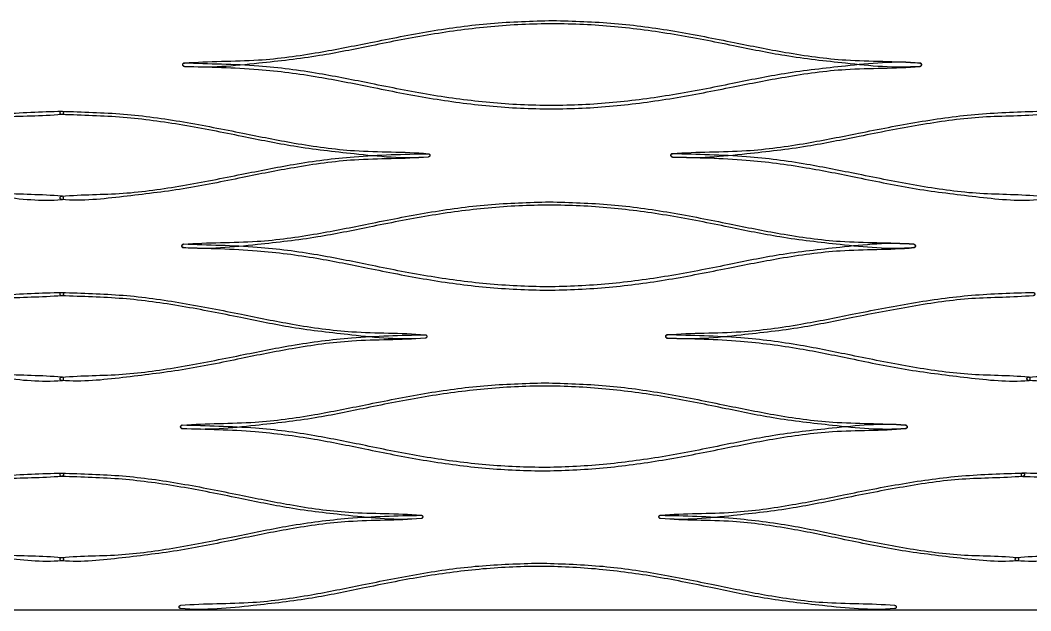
# Model space of a CAD drawing. Extents: x 63.6 to 147.6, y 158.4 to 204.5.
# Drawn here: x 104.75 to 126.1, y 158.35 to 170.82 of the extents above; entities that cross this region are included whole.
import ezdxf

# ---------------------------------------------------------------- set-up
doc = ezdxf.new("R2010")
doc.units = 0
doc.layers.add('Layer_1', color=7, linetype='CONTINUOUS')

msp = doc.modelspace()

# ---------------------------------------------------------------- linework, layer by layer
at = {"layer": 'Layer_1', "color": 1}
msp.add_lwpolyline([(64.286669, 204.408296), (146.107912, 204.408296), (146.107912, 158.365541), (64.286669, 158.365541), (64.286669, 204.408296)], close=True, dxfattribs=at)
at = {"layer": 'Layer_1', "color": 7}
for points in [[(115.999912, 170.814903), (115.999912, 170.814903)], [(108.21786, 169.916423), (108.21786, 169.916423)], [(105.62881, 168.899982), (105.62881, 168.899982)], [(105.632648, 168.899982), (105.632648, 168.899982)], [(113.372282, 168.002603), (113.372282, 168.002603)], [(118.528341, 168.002603), (118.528341, 168.002603)], [(115.932122, 166.986163), (115.932122, 166.986163)], [(108.199657, 166.088784), (108.199657, 166.088784)], [(105.62881, 165.073997), (105.62881, 165.073997)], [(105.632648, 165.073997), (105.632648, 165.073997)], [(113.30723, 164.179373), (113.30723, 164.179373)], [(118.420306, 164.179373), (118.420306, 164.179373)], [(115.838961, 163.165137), (115.838961, 163.165137)], [(108.174877, 162.269964), (108.174877, 162.269964)], [(105.62881, 161.260137), (105.62881, 161.260137)], [(105.632648, 161.260137), (105.632648, 161.260137)], [(125.925103, 161.260137), (125.925103, 161.260137)], [(125.928969, 161.260137), (125.928969, 161.260137)], [(113.2207, 160.368822), (113.2207, 160.368822)], [(118.279731, 160.368822), (118.279731, 160.368822)], [(115.714952, 159.358444), (115.714952, 159.358444)]]:
    msp.add_lwpolyline(points, close=True, dxfattribs=at)
for points, knots in [([(115.999912, 170.814903), (115.562375, 170.802245), (114.697185, 170.777216), (113.414425, 170.60012), (112.211673, 170.361809), (111.009216, 170.1209), (109.694611, 169.934926), (108.743309, 169.962982), (108.209283, 169.915316), (108.198296, 169.908864), (108.190114, 169.899319), (108.185769, 169.887447), (108.185769, 169.874842), (108.190114, 169.862971), (108.198296, 169.853426), (108.209283, 169.846975), (108.745406, 169.798988), (109.700654, 169.899864), (111.020244, 170.043682), (112.224554, 170.293663), (113.425508, 170.530958), (114.703289, 170.701202), (115.999466, 170.76611), (117.294311, 170.701428), (118.568276, 170.531164), (119.763923, 170.293681), (120.962869, 170.043508), (122.278632, 169.899684), (123.231886, 169.799043), (123.767399, 169.846975), (123.778386, 169.853426), (123.786568, 169.862971), (123.790913, 169.874842), (123.790913, 169.887447), (123.786568, 169.899319), (123.778386, 169.908864), (123.767399, 169.915316), (123.233987, 169.962927), (122.284678, 169.934862), (120.973891, 170.120687), (119.77679, 170.361835), (118.579348, 170.600341), (117.30041, 170.777418), (116.43701, 170.802304), (115.999912, 170.814903)], [0, 0, 0, 0, 1.312293, 2.594942, 3.878506, 4.99011, 6.276727, 7.843646, 7.856069, 7.86831, 7.880733, 7.893156, 7.905397, 7.91782, 7.930243, 7.942484, 7.954907, 9.528077, 10.820355, 11.934987, 13.215339, 14.49282, 15.798544, 17.102943, 18.376365, 19.650708, 20.759891, 22.047972, 23.619322, 23.631745, 23.643986, 23.656409, 23.668832, 23.681073, 23.693496, 23.705919, 23.71816, 23.730583, 25.29567, 26.578104, 27.684285, 28.96182, 30.240404, 31.55137, 31.55137, 31.55137, 31.55137]), ([(108.21786, 169.916423), (108.211697, 169.915103), (108.199553, 169.912503), (108.186853, 169.897714), (108.182884, 169.879076), (108.188909, 169.860997), (108.203181, 169.847719), (108.215539, 169.84649), (108.221811, 169.845867)], [0, 0, 0, 0, 0.018471, 0.036395, 0.054867, 0.073338, 0.091262, 0.109733, 0.109733, 0.109733, 0.109733]), ([(108.221811, 169.845867), (108.744002, 169.834665), (109.694236, 169.81428), (111.004499, 169.645202), (112.202252, 169.401998), (113.398237, 169.162713), (114.674395, 168.992369), (115.972094, 168.927056), (117.271886, 168.992637), (118.553847, 169.162721), (119.757808, 169.402844), (120.963082, 169.642141), (122.280263, 169.827529), (123.233036, 169.799268), (123.767512, 169.846974), (123.778499, 169.853426), (123.786681, 169.862971), (123.791026, 169.874842), (123.791026, 169.887447), (123.786681, 169.899319), (123.778499, 169.908864), (123.767512, 169.915315), (123.230986, 169.963337), (122.274387, 169.862384), (120.95243, 169.719068), (119.745424, 169.469994), (118.54313, 169.232972), (117.26594, 169.06282), (115.972092, 168.997767), (114.680335, 169.062726), (113.408944, 169.232284), (112.214649, 169.471586), (111.015097, 169.713836), (109.700384, 169.889199), (108.744898, 169.892955), (108.220495, 169.916482), (108.219176, 169.916482), (108.218299, 169.916442), (108.21786, 169.916423)], [0, 0, 0, 0, 1.565928, 2.84953, 3.956223, 5.232393, 6.507826, 7.815067, 9.124533, 10.406268, 11.691338, 12.805902, 14.09565, 15.663907, 15.67633, 15.688571, 15.700994, 15.713417, 15.725659, 15.738081, 15.750504, 15.762746, 15.775168, 17.349536, 18.644709, 19.762184, 21.044185, 22.320973, 23.623998, 24.924803, 26.195297, 27.468385, 28.577989, 29.867015, 31.439054, 31.440372, 31.441689, 31.443007, 31.443007, 31.443007, 31.443007]), ([(105.632648, 168.899982), (105.196659, 168.887314), (104.335035, 168.862278), (103.058346, 168.685074), (101.862492, 168.446878), (100.667165, 168.206358), (99.359329, 168.021005), (98.412464, 168.04897), (97.880599, 168.001496), (97.869612, 167.995044), (97.86143, 167.9855), (97.857085, 167.973628), (97.857085, 167.961023), (97.86143, 167.949151), (97.869612, 167.939606), (97.880599, 167.933155), (98.414517, 167.885364), (99.365219, 167.985951), (100.677803, 168.12929), (101.874948, 168.380424), (103.068724, 168.611682), (104.342197, 168.803843), (105.200213, 168.790815), (105.645091, 168.830534), (105.656078, 168.836986), (105.66426, 168.84653), (105.668606, 168.858402), (105.668606, 168.871007), (105.66426, 168.882879), (105.656078, 168.892423), (105.645091, 168.898877), (105.636816, 168.899612), (105.632648, 168.899982)], [0, 0, 0, 0, 1.307646, 2.584234, 3.86047, 4.965111, 6.244789, 7.805268, 7.817691, 7.829932, 7.842355, 7.854778, 7.867019, 7.879442, 7.891865, 7.904107, 7.916529, 9.483125, 10.768234, 11.875773, 13.148915, 14.420569, 15.721786, 15.734209, 15.746451, 15.758873, 15.771296, 15.783538, 15.795961, 15.808383, 15.820625, 15.833048, 15.833048, 15.833048, 15.833048]), ([(105.62881, 168.899982), (105.624708, 168.899331), (105.616563, 168.898037), (105.606101, 168.890938), (105.598585, 168.880979), (105.594975, 168.868964), (105.595675, 168.856474), (105.600603, 168.844937), (105.609185, 168.83588), (105.620374, 168.829993), (106.066328, 168.809557), (106.922373, 168.795416), (108.196154, 168.613942), (109.38963, 168.379789), (110.587066, 168.129473), (111.899997, 167.985917), (112.850874, 167.885363), (113.38481, 167.933155), (113.395797, 167.939606), (113.403979, 167.949151), (113.408324, 167.961023), (113.408324, 167.973628), (113.403979, 167.9855), (113.395797, 167.995044), (113.38481, 168.001496), (112.852978, 168.048967), (111.906078, 168.021031), (110.598065, 168.206342), (109.402604, 168.44698), (108.206704, 168.684265), (106.930484, 168.865383), (106.067771, 168.880467), (105.631444, 168.900041), (105.630126, 168.900041), (105.629249, 168.900002), (105.62881, 168.899982)], [0, 0, 0, 0, 0.012332, 0.024487, 0.036819, 0.049151, 0.061306, 0.073638, 0.08597, 0.098125, 0.110457, 1.411445, 2.68263, 3.955381, 5.063489, 6.349061, 7.915711, 7.928134, 7.940375, 7.952798, 7.965221, 7.977462, 7.989885, 8.002308, 8.01455, 8.026972, 9.587352, 10.867237, 11.972297, 13.248286, 14.524674, 15.832237, 15.833555, 15.834872, 15.83619, 15.83619, 15.83619, 15.83619]), ([(126.305426, 168.899982), (125.868661, 168.887276), (125.004293, 168.862131), (123.721965, 168.684814), (122.518412, 168.446797), (121.315183, 168.206657), (120.001697, 168.021124), (119.051893, 168.049044), (118.519199, 168.001496), (118.508212, 167.995044), (118.50003, 167.9855), (118.495685, 167.973628), (118.495685, 167.961023), (118.50003, 167.949151), (118.508212, 167.939606), (118.519199, 167.933155), (119.053949, 167.88529), (120.00759, 167.986247), (121.325813, 168.129522), (122.530862, 168.380381), (123.732339, 168.611394), (125.011471, 168.803748), (125.872211, 168.790746), (126.317869, 168.830534), (126.328856, 168.836986), (126.337038, 168.84653), (126.341383, 168.858402), (126.341383, 168.871007), (126.337038, 168.882879), (126.328856, 168.892423), (126.317869, 168.898877), (126.309594, 168.899612), (126.305426, 168.899982)], [0, 0, 0, 0, 1.309982, 2.592483, 3.87734, 4.990007, 6.276094, 7.839042, 7.851465, 7.863707, 7.876129, 7.888552, 7.900794, 7.913217, 7.925639, 7.937881, 7.950304, 9.51938, 10.810885, 11.926425, 13.208232, 14.485794, 15.789336, 15.801758, 15.814, 15.826423, 15.838845, 15.851087, 15.86351, 15.875932, 15.888174, 15.900597, 15.900597, 15.900597, 15.900597]), ([(97.892562, 167.932048), (98.413412, 167.920832), (99.361955, 167.900407), (100.670517, 167.730618), (101.868101, 167.488641), (103.063491, 167.243802), (104.339715, 167.095516), (105.199465, 166.995806), (105.645176, 167.035776), (105.656163, 167.042227), (105.664345, 167.051772), (105.66869, 167.063644), (105.66869, 167.076249), (105.664345, 167.08812), (105.656163, 167.097665), (105.645176, 167.104117), (105.201677, 167.143713), (104.34584, 167.131031), (103.07457, 167.322714), (101.88095, 167.556055), (100.681481, 167.800156), (99.368231, 167.973791), (98.414544, 167.982539), (97.891434, 168.002647), (97.890304, 168.002647), (97.889552, 168.002618), (97.889176, 168.002603)], [0, 0, 0, 0, 1.561897, 2.844444, 3.951364, 5.227677, 6.502089, 7.805789, 7.818212, 7.830454, 7.842877, 7.855299, 7.867541, 7.879964, 7.892386, 7.904628, 7.917051, 9.214158, 10.483374, 11.756487, 12.866455, 14.154683, 15.72283, 15.723959, 15.725088, 15.726217, 15.726217, 15.726217, 15.726217]), ([(113.372282, 168.002603), (112.849406, 167.99122), (111.896943, 167.970485), (110.583435, 167.800817), (109.384005, 167.555892), (108.19051, 167.322795), (106.91943, 167.130989), (106.063718, 167.143714), (105.620204, 167.104117), (105.609218, 167.097665), (105.601035, 167.08812), (105.59669, 167.076249), (105.59669, 167.063644), (105.601035, 167.051772), (105.609218, 167.042227), (105.620204, 167.035776), (106.06593, 166.995804), (106.92556, 167.095545), (108.201572, 167.243598), (109.396915, 167.489491), (110.594195, 167.727835), (111.904207, 167.913739), (112.852441, 167.885643), (113.384725, 167.933155), (113.395712, 167.939606), (113.403894, 167.949151), (113.40824, 167.961023), (113.40824, 167.973628), (113.403894, 167.9855), (113.395712, 167.995044), (113.384725, 168.001497), (113.37645, 168.002233), (113.372282, 168.002603)], [0, 0, 0, 0, 1.567977, 2.856205, 3.966339, 5.23931, 6.508096, 7.805246, 7.817669, 7.82991, 7.842333, 7.854756, 7.866997, 7.87942, 7.891843, 7.904085, 7.916507, 9.22025, 10.494232, 11.770402, 12.877489, 14.160036, 15.721764, 15.734186, 15.746428, 15.758851, 15.771273, 15.783515, 15.795938, 15.80836, 15.820602, 15.833025, 15.833025, 15.833025, 15.833025]), ([(118.528341, 168.002603), (118.52217, 168.001333), (118.51001, 167.998831), (118.497197, 167.984151), (118.493082, 167.965552), (118.49896, 167.947433), (118.51312, 167.934047), (118.525463, 167.932721), (118.531727, 167.932048)], [0, 0, 0, 0, 0.018464, 0.036381, 0.054845, 0.073309, 0.091225, 0.109689, 0.109689, 0.109689, 0.109689]), ([(118.531727, 167.932048), (119.051652, 167.92088), (119.997157, 167.900571), (121.300075, 167.73087), (122.489762, 167.488624), (123.677262, 167.243598), (124.947647, 167.095208), (125.804597, 166.995869), (126.2496, 167.035776), (126.260587, 167.042227), (126.268769, 167.051772), (126.273114, 167.063644), (126.273114, 167.076249), (126.268769, 167.08812), (126.260587, 167.097665), (126.2496, 167.104117), (125.806807, 167.14365), (124.953766, 167.130902), (123.688335, 167.322433), (122.502608, 167.556063), (121.31104, 167.800412), (120.003434, 167.97395), (119.052783, 167.982574), (118.530599, 168.002647), (118.529469, 168.002647), (118.528717, 168.002618), (118.528341, 168.002603)], [0, 0, 0, 0, 1.559114, 2.835316, 3.934456, 5.201816, 6.469872, 7.77146, 7.783882, 7.796124, 7.808547, 7.820969, 7.833211, 7.845634, 7.858057, 7.870298, 7.882721, 9.177722, 10.440589, 11.704736, 12.806925, 14.088806, 15.65417, 15.6553, 15.656429, 15.657558, 15.657558, 15.657558, 15.657558]), ([(115.932122, 166.986163), (115.497317, 166.973441), (114.637422, 166.948281), (113.362601, 166.770722), (112.167277, 166.532324), (110.97216, 166.292396), (109.66601, 166.107234), (108.720964, 166.135022), (108.190543, 166.087677), (108.179556, 166.081225), (108.171374, 166.07168), (108.167029, 166.059809), (108.167029, 166.047204), (108.171374, 166.035332), (108.179556, 166.025787), (108.190543, 166.019336), (108.723021, 165.971673), (109.671898, 166.072029), (110.982826, 166.215636), (112.179665, 166.464807), (113.373319, 166.702004), (114.643368, 166.872338), (115.931359, 166.937442), (117.21736, 166.872533), (118.481764, 166.702231), (119.667745, 166.464863), (120.856892, 166.215368), (122.162368, 166.071773), (123.108445, 165.971747), (123.640088, 166.019336), (123.651075, 166.025787), (123.659257, 166.035332), (123.663602, 166.047204), (123.663602, 166.059809), (123.659257, 166.07168), (123.651075, 166.081225), (123.640088, 166.087677), (123.110548, 166.134944), (122.168433, 166.107137), (120.867915, 166.292074), (119.680584, 166.532431), (118.49284, 166.770976), (117.223482, 166.948433), (116.366217, 166.97348), (115.932122, 166.986163)], [0, 0, 0, 0, 1.304097, 2.579056, 3.855059, 4.960144, 6.238646, 7.79482, 7.807243, 7.819485, 7.831907, 7.84433, 7.856572, 7.868994, 7.881417, 7.893659, 7.906082, 9.468385, 10.752311, 11.86029, 13.133217, 14.403242, 15.700891, 16.996262, 18.260262, 19.524626, 20.62471, 21.902672, 23.46249, 23.474912, 23.487154, 23.499577, 23.511999, 23.524241, 23.536664, 23.549086, 23.561328, 23.573751, 25.1273, 26.399582, 27.496637, 28.764214, 30.033403, 31.33536, 31.33536, 31.33536, 31.33536]), ([(108.199657, 166.088784), (108.195552, 166.088165), (108.187401, 166.086936), (108.176887, 166.079924), (108.169294, 166.07003), (108.165591, 166.058049), (108.16619, 166.045559), (108.171024, 166.033988), (108.179529, 166.024867), (108.190667, 166.018893), (108.198898, 166.018451), (108.203043, 166.018228)], [0, 0, 0, 0, 0.012327, 0.024477, 0.036803, 0.04913, 0.06128, 0.073606, 0.085933, 0.098083, 0.110409, 0.110409, 0.110409, 0.110409]), ([(108.203043, 166.018228), (108.721508, 166.007028), (109.664901, 165.986647), (110.965422, 165.817694), (112.153648, 165.574984), (113.339778, 165.336165), (114.60548, 165.166264), (115.893109, 165.101124), (117.183513, 165.166577), (118.457194, 165.336293), (119.654109, 165.57583), (120.852716, 165.814548), (122.162135, 165.99973), (123.109126, 165.971937), (123.640145, 166.019335), (123.651132, 166.025787), (123.659314, 166.035332), (123.663659, 166.047204), (123.663659, 166.059809), (123.659314, 166.07168), (123.651132, 166.081225), (123.640145, 166.087676), (123.107022, 166.135396), (122.156067, 166.034769), (120.841681, 165.89145), (119.641247, 165.643024), (118.446094, 165.406549), (117.177375, 165.236751), (115.893104, 165.171839), (114.611607, 165.23661), (113.350862, 165.40577), (112.166511, 165.644529), (110.976405, 165.886611), (109.671186, 166.060233), (108.722648, 166.068811), (108.201915, 166.088827), (108.200785, 166.088827), (108.200033, 166.088798), (108.199657, 166.088784)], [0, 0, 0, 0, 1.554745, 2.828999, 3.927159, 5.192912, 6.458029, 7.754716, 9.054837, 10.328313, 11.606224, 12.715135, 13.997741, 15.555697, 15.568119, 15.580361, 15.592784, 15.605206, 15.617448, 15.629871, 15.642294, 15.654535, 15.666958, 17.231183, 18.519477, 19.631437, 20.906141, 22.174408, 23.467929, 24.758028, 26.017948, 27.280469, 28.381691, 29.661626, 31.222634, 31.223763, 31.224893, 31.226022, 31.226022, 31.226022, 31.226022]), ([(105.632648, 165.073997), (105.200018, 165.0614), (104.345142, 165.036508), (103.078699, 164.860148), (101.892904, 164.622525), (100.707913, 164.382618), (99.411294, 164.197821), (98.472487, 164.225343), (97.945086, 164.178266), (97.9341, 164.171814), (97.925917, 164.162269), (97.921572, 164.150397), (97.921572, 164.137792), (97.925917, 164.125921), (97.9341, 164.116376), (97.945086, 164.109925), (98.47459, 164.062526), (99.417367, 164.162475), (100.718914, 164.305605), (101.905813, 164.556012), (103.089444, 164.786776), (104.352477, 164.977967), (105.203645, 164.965135), (105.645091, 165.004549), (105.656078, 165.011001), (105.66426, 165.020545), (105.668606, 165.032417), (105.668606, 165.045022), (105.66426, 165.056894), (105.656078, 165.066438), (105.645091, 165.072892), (105.636816, 165.073627), (105.632648, 165.073997)], [0, 0, 0, 0, 1.297568, 2.563992, 3.829653, 4.925094, 6.193773, 7.740945, 7.753368, 7.76561, 7.778032, 7.790455, 7.802697, 7.815119, 7.827542, 7.839784, 7.852207, 9.405647, 10.680007, 11.778477, 13.040912, 14.302153, 15.593141, 15.605564, 15.617805, 15.630228, 15.642651, 15.654892, 15.667315, 15.679738, 15.69198, 15.704402, 15.704402, 15.704402, 15.704402]), ([(105.62881, 165.073997), (105.624708, 165.073346), (105.616563, 165.072052), (105.606101, 165.064953), (105.598585, 165.054994), (105.594975, 165.042979), (105.595675, 165.030489), (105.600603, 165.018952), (105.609185, 165.009895), (105.620374, 165.004008), (106.062939, 164.983727), (106.912337, 164.969605), (108.176031, 164.788982), (109.359461, 164.555546), (110.546319, 164.305742), (111.847668, 164.162423), (112.790328, 164.062532), (113.319758, 164.109925), (113.330745, 164.116376), (113.338927, 164.125921), (113.343272, 164.137792), (113.343272, 164.150397), (113.338927, 164.162269), (113.330745, 164.171814), (113.319758, 164.178266), (112.792383, 164.22534), (111.853563, 164.197857), (110.556942, 164.38254), (109.371958, 164.622725), (108.18621, 164.859295), (106.920246, 165.039586), (106.064369, 165.054635), (105.631444, 165.074056), (105.630126, 165.074056), (105.629249, 165.074017), (105.62881, 165.073997)], [0, 0, 0, 0, 0.012332, 0.024487, 0.036819, 0.049151, 0.061306, 0.073638, 0.08597, 0.098125, 0.110457, 1.401369, 2.662554, 3.925118, 5.023389, 6.29761, 7.85083, 7.863252, 7.875494, 7.887917, 7.900339, 7.912581, 7.925004, 7.937427, 7.949668, 7.962091, 9.509187, 10.77799, 11.873356, 13.139022, 14.405127, 15.702475, 15.703793, 15.70511, 15.706428, 15.706428, 15.706428, 15.706428]), ([(126.145575, 165.073997), (125.711879, 165.061344), (124.853091, 165.036288), (123.578632, 164.859783), (122.382109, 164.62251), (121.18643, 164.383006), (119.882352, 164.19798), (118.939668, 164.22544), (118.411165, 164.178266), (118.400178, 164.171814), (118.391996, 164.162269), (118.387651, 164.150397), (118.387651, 164.137792), (118.391996, 164.125921), (118.400178, 164.116376), (118.411165, 164.109925), (118.941724, 164.062432), (119.888248, 164.162854), (121.197073, 164.305914), (122.394569, 164.556071), (123.589014, 164.786388), (124.86026, 164.977815), (125.715449, 164.965036), (126.158019, 165.004549), (126.169005, 165.011001), (126.177188, 165.020545), (126.181533, 165.032417), (126.181533, 165.045022), (126.177188, 165.056894), (126.169005, 165.066438), (126.158018, 165.072892), (126.149743, 165.073627), (126.145575, 165.073997)], [0, 0, 0, 0, 1.300778, 2.575755, 3.85363, 4.959673, 6.236779, 7.787237, 7.79966, 7.811901, 7.824324, 7.836747, 7.848988, 7.861411, 7.873834, 7.886076, 7.898498, 9.455086, 10.737616, 11.846552, 13.121338, 14.391388, 15.685724, 15.698147, 15.710389, 15.722812, 15.735234, 15.747476, 15.759899, 15.772321, 15.784563, 15.796986, 15.796986, 15.796986, 15.796986]), ([(97.957615, 164.108817), (98.474147, 164.097626), (99.414953, 164.077242), (100.712854, 163.907858), (101.900645, 163.666589), (103.085947, 163.422333), (104.351131, 163.274232), (105.203363, 163.175128), (105.645176, 163.214753), (105.656163, 163.221203), (105.664345, 163.230749), (105.66869, 163.24262), (105.66869, 163.255225), (105.664345, 163.267097), (105.656163, 163.276642), (105.645176, 163.283094), (105.205583, 163.322341), (104.357268, 163.310056), (103.097039, 163.501175), (101.913502, 163.734016), (100.723832, 163.977406), (99.421241, 164.150577), (98.475291, 164.159474), (97.956486, 164.179416), (97.955356, 164.179416), (97.954604, 164.179387), (97.954228, 164.179373)], [0, 0, 0, 0, 1.548945, 2.821226, 3.919478, 5.185511, 6.448874, 7.740956, 7.753378, 7.76562, 7.778043, 7.790466, 7.802707, 7.81513, 7.827553, 7.839794, 7.852217, 9.137681, 10.395861, 11.658706, 12.759994, 14.037943, 15.593162, 15.594292, 15.595421, 15.59655, 15.59655, 15.59655, 15.59655]), ([(113.30723, 164.179373), (112.788696, 164.168016), (111.84407, 164.147326), (110.541408, 163.978067), (109.351913, 163.733817), (108.168426, 163.50123), (106.908193, 163.310028), (106.059846, 163.322346), (105.620204, 163.283094), (105.609218, 163.276642), (105.601035, 163.267097), (105.59669, 163.255225), (105.59669, 163.24262), (105.601035, 163.230749), (105.609218, 163.221203), (105.620204, 163.214753), (106.062014, 163.175128), (106.914146, 163.274275), (108.17913, 163.422117), (109.364371, 163.667419), (110.551819, 163.905123), (111.851153, 164.090435), (112.79172, 164.062798), (113.319673, 164.109924), (113.33066, 164.116376), (113.338842, 164.125921), (113.343187, 164.137792), (113.343187, 164.150397), (113.338842, 164.162269), (113.33066, 164.171814), (113.319673, 164.178267), (113.311398, 164.179002), (113.30723, 164.179373)], [0, 0, 0, 0, 1.554948, 2.83269, 3.933895, 5.19668, 6.454804, 7.740414, 7.752836, 7.765078, 7.777501, 7.789923, 7.802165, 7.814588, 7.827011, 7.839252, 7.851675, 9.143745, 10.406797, 11.672651, 12.770945, 14.043281, 15.592099, 15.604522, 15.616764, 15.629186, 15.641609, 15.653851, 15.666274, 15.678696, 15.690938, 15.703361, 15.703361, 15.703361, 15.703361]), ([(118.420306, 164.179373), (118.416201, 164.178754), (118.40805, 164.177525), (118.397536, 164.170513), (118.389944, 164.160619), (118.38624, 164.148638), (118.38684, 164.136148), (118.391674, 164.124577), (118.400179, 164.115455), (118.411316, 164.109482), (118.419547, 164.10904), (118.423693, 164.108817)], [0, 0, 0, 0, 0.012327, 0.024477, 0.036803, 0.04913, 0.06128, 0.073606, 0.085933, 0.098083, 0.110409, 0.110409, 0.110409, 0.110409]), ([(118.423693, 164.108817), (118.939068, 164.097686), (119.875967, 164.077451), (121.166421, 163.908243), (122.343557, 163.66657), (123.518104, 163.42204), (124.775267, 163.273829), (125.623631, 163.17522), (126.064405, 163.214753), (126.075392, 163.221203), (126.083574, 163.230749), (126.08792, 163.24262), (126.08792, 163.255225), (126.083574, 163.267097), (126.075392, 163.276642), (126.064405, 163.283094), (125.6258, 163.322254), (124.781212, 163.3099), (123.528814, 163.500771), (122.355938, 163.733995), (121.177023, 163.97779), (119.882069, 164.150788), (118.940161, 164.15952), (118.422564, 164.179416), (118.421435, 164.179416), (118.420682, 164.179387), (118.420306, 164.179373)], [0, 0, 0, 0, 1.545464, 2.809493, 3.897138, 5.150924, 6.405687, 7.694673, 7.707096, 7.719338, 7.731761, 7.744183, 7.756425, 7.768848, 7.78127, 7.793512, 7.805935, 9.088456, 10.338311, 11.58904, 12.679578, 13.949005, 15.500597, 15.501727, 15.502856, 15.503985, 15.503985, 15.503985, 15.503985]), ([(133.773308, 164.179373), (133.253615, 164.167951), (132.304974, 164.147102), (130.994673, 163.977687), (129.794432, 163.733869), (128.600327, 163.501606), (127.332255, 163.310177), (126.480122, 163.322438), (126.039434, 163.283094), (126.028447, 163.276642), (126.020265, 163.267097), (126.01592, 163.255225), (126.01592, 163.24262), (126.020265, 163.230749), (126.028447, 163.221203), (126.039434, 163.214753), (126.482345, 163.17503), (127.338407, 163.27467), (128.61142, 163.42238), (129.80737, 163.667483), (131.005456, 163.904705), (132.312253, 164.090293), (133.256677, 164.062699), (133.785751, 164.109924), (133.796738, 164.116376), (133.80492, 164.125921), (133.809266, 164.137792), (133.809266, 164.150397), (133.80492, 164.162269), (133.796738, 164.171814), (133.785751, 164.178267), (133.777476, 164.179002), (133.773308, 164.179373)], [0, 0, 0, 0, 1.558437, 2.844752, 3.956798, 5.231523, 6.497979, 7.786707, 7.79913, 7.811372, 7.823795, 7.836217, 7.848459, 7.860882, 7.873304, 7.885546, 7.897969, 9.193322, 10.464975, 11.742895, 12.851885, 14.132525, 15.684687, 15.697109, 15.709351, 15.721774, 15.734196, 15.746438, 15.758861, 15.771283, 15.783525, 15.795948, 15.795948, 15.795948, 15.795948]), ([(115.838961, 163.165137), (115.407938, 163.152475), (114.555285, 163.127428), (113.291096, 162.950658), (112.105813, 162.713048), (110.921264, 162.473523), (109.627278, 162.288607), (108.691099, 162.315753), (108.165736, 162.268858), (108.154749, 162.262406), (108.146567, 162.252861), (108.142222, 162.240989), (108.142222, 162.228384), (108.146567, 162.216512), (108.154749, 162.206967), (108.165736, 162.200516), (108.693164, 162.153302), (109.633179, 162.253078), (110.931942, 162.396821), (112.118206, 162.645515), (113.30182, 162.881936), (114.561238, 163.051503), (115.837847, 163.116297), (117.111594, 163.051786), (118.362993, 162.882234), (119.535893, 162.645558), (120.711503, 162.39648), (122.002808, 162.252693), (122.938988, 162.153398), (123.465336, 162.200516), (123.476323, 162.206967), (123.484505, 162.216512), (123.48885, 162.228384), (123.48885, 162.240989), (123.484505, 162.252861), (123.476323, 162.262406), (123.465336, 162.268858), (122.941053, 162.315657), (122.008709, 162.288454), (120.722182, 162.473099), (119.548282, 162.71312), (118.373712, 162.95098), (117.117538, 163.127659), (116.268877, 163.152535), (115.838961, 163.165137)], [0, 0, 0, 0, 1.292751, 2.557332, 3.823136, 4.918781, 6.185606, 7.726704, 7.739127, 7.751369, 7.763791, 7.776214, 7.788456, 7.800878, 7.813301, 7.825543, 7.837965, 9.385218, 10.657456, 11.755981, 13.018708, 14.278374, 15.564659, 16.847616, 18.09862, 19.349389, 20.437161, 21.701035, 23.245069, 23.257492, 23.269734, 23.282157, 23.294579, 23.306821, 23.319244, 23.331666, 23.343908, 23.356331, 24.894211, 26.152673, 27.237564, 28.491424, 29.747335, 31.036753, 31.036753, 31.036753, 31.036753]), ([(108.174877, 162.269964), (108.168706, 162.268695), (108.156547, 162.266193), (108.143734, 162.251512), (108.139618, 162.232913), (108.145497, 162.214794), (108.159657, 162.201408), (108.172, 162.200082), (108.178264, 162.199409)], [0, 0, 0, 0, 0.018464, 0.036381, 0.054845, 0.073309, 0.091225, 0.109689, 0.109689, 0.109689, 0.109689]), ([(108.178264, 162.199409), (108.691568, 162.188279), (109.625465, 162.16803), (110.912605, 162.000102), (112.087867, 161.758498), (113.260545, 161.520565), (114.512115, 161.351548), (115.785994, 161.28685), (117.063634, 161.351958), (118.325927, 161.520804), (119.512884, 161.759287), (120.701869, 161.996887), (122.000272, 162.180927), (122.93913, 162.153538), (123.465421, 162.200516), (123.476408, 162.206968), (123.48459, 162.216512), (123.488935, 162.228384), (123.488935, 162.240989), (123.48459, 162.252861), (123.476408, 162.262406), (123.465421, 162.268857), (122.937073, 162.316153), (121.994391, 162.216269), (120.69121, 162.073731), (119.500493, 161.826467), (118.31519, 161.591049), (117.05767, 161.422146), (115.785989, 161.35756), (114.518065, 161.421906), (113.271254, 161.590169), (112.100247, 161.828005), (110.923208, 162.069031), (109.631564, 162.241577), (108.692667, 162.250191), (108.177136, 162.270008), (108.176006, 162.270008), (108.175254, 162.269979), (108.174877, 162.269964)], [0, 0, 0, 0, 1.539267, 2.800515, 3.886938, 5.138653, 6.389458, 7.672096, 8.959315, 10.221463, 11.489399, 12.58971, 13.861901, 15.405766, 15.418189, 15.430431, 15.442853, 15.455276, 15.467518, 15.47994, 15.492363, 15.504605, 15.517027, 17.067022, 18.344619, 19.447841, 20.712727, 21.969947, 23.250687, 24.526859, 25.772757, 27.021415, 28.110731, 29.377377, 30.922772, 30.923902, 30.925031, 30.92616, 30.92616, 30.92616, 30.92616]), ([(105.632648, 161.260137), (105.204605, 161.24757), (104.358837, 161.222739), (103.106196, 161.046873), (101.933799, 160.810411), (100.762761, 160.571196), (99.48139, 160.387316), (98.553524, 160.414253), (98.03218, 160.367716), (98.021193, 160.361264), (98.013011, 160.351719), (98.008666, 160.339847), (98.008666, 160.327242), (98.013011, 160.31537), (98.021193, 160.305825), (98.03218, 160.299374), (98.555638, 160.252512), (99.487464, 160.351458), (100.77378, 160.493854), (101.946746, 160.74325), (103.116953, 160.973126), (104.366148, 161.163898), (105.208268, 161.151686), (105.645091, 161.190688), (105.656078, 161.19714), (105.66426, 161.206685), (105.668606, 161.218556), (105.668606, 161.231161), (105.66426, 161.243033), (105.656078, 161.252578), (105.645091, 161.259031), (105.636816, 161.259766), (105.632648, 161.260137)], [0, 0, 0, 0, 1.283803, 2.536665, 3.788428, 4.871246, 6.124987, 7.654107, 7.666529, 7.678771, 7.691194, 7.703616, 7.715858, 7.728281, 7.740704, 7.752945, 7.765368, 9.300788, 10.560157, 11.645958, 12.894522, 14.142255, 15.419466, 15.431888, 15.44413, 15.456553, 15.468975, 15.481217, 15.49364, 15.506062, 15.518304, 15.530727, 15.530727, 15.530727, 15.530727]), ([(105.62881, 161.260137), (105.624708, 161.259485), (105.616563, 161.258191), (105.606101, 161.251092), (105.598585, 161.241133), (105.594975, 161.229118), (105.595675, 161.216628), (105.600603, 161.205091), (105.609185, 161.196034), (105.620374, 161.190148), (106.058325, 161.170079), (106.898734, 161.155623), (108.148588, 160.975329), (109.318593, 160.742764), (110.491578, 160.493982), (111.777886, 160.35141), (112.709754, 160.252511), (113.233229, 160.299374), (113.244215, 160.305825), (113.252398, 160.31537), (113.256743, 160.327242), (113.256743, 160.339847), (113.252398, 160.351719), (113.244215, 160.361264), (113.233229, 160.367716), (112.711819, 160.414259), (111.783782, 160.387349), (110.50222, 160.571113), (109.331131, 160.810579), (108.158788, 161.046066), (106.906617, 161.225733), (106.059808, 161.240979), (105.631444, 161.260196), (105.630126, 161.260196), (105.629249, 161.260156), (105.62881, 161.260137)], [0, 0, 0, 0, 0.012332, 0.024487, 0.036819, 0.049151, 0.061306, 0.073638, 0.08597, 0.098125, 0.110457, 1.387655, 2.635394, 3.883964, 4.969648, 6.229086, 7.764556, 7.776978, 7.78922, 7.801643, 7.814065, 7.826307, 7.83873, 7.851152, 7.863394, 7.875817, 9.405132, 10.659204, 11.742029, 12.993662, 14.246274, 15.529925, 15.531243, 15.532561, 15.533878, 15.533878, 15.533878, 15.533878]), ([(125.928969, 161.260137), (125.499578, 161.247494), (124.648754, 161.222443), (123.385719, 161.0464), (122.199323, 160.810371), (121.014313, 160.571716), (119.72312, 160.387513), (118.790132, 160.414386), (118.267288, 160.367716), (118.256301, 160.361264), (118.248119, 160.351719), (118.243774, 160.339847), (118.243774, 160.327242), (118.248119, 160.31537), (118.256301, 160.305825), (118.267288, 160.299374), (118.792195, 160.252383), (119.729011, 160.351947), (121.024969, 160.494269), (122.211826, 160.743299), (123.396125, 160.972616), (124.655914, 161.16369), (125.503183, 161.151562), (125.941413, 161.190688), (125.9524, 161.19714), (125.960582, 161.206685), (125.964927, 161.218556), (125.964927, 161.231161), (125.960582, 161.243033), (125.9524, 161.252578), (125.941413, 161.259031), (125.933138, 161.259766), (125.928969, 161.260137)], [0, 0, 0, 0, 1.287868, 2.551865, 3.819509, 4.916254, 6.180992, 7.714584, 7.727007, 7.739248, 7.751671, 7.764094, 7.776335, 7.788758, 7.801181, 7.813423, 7.825845, 9.365586, 10.635702, 11.7353, 12.999907, 14.259018, 15.54042, 15.552843, 15.565084, 15.577507, 15.58993, 15.602171, 15.614594, 15.627017, 15.639259, 15.651681, 15.651681, 15.651681, 15.651681]), ([(125.925103, 161.260137), (125.91894, 161.258817), (125.906796, 161.256217), (125.894096, 161.241428), (125.890127, 161.222789), (125.896152, 161.204711), (125.910424, 161.191432), (125.922782, 161.190204), (125.929054, 161.189581)], [0, 0, 0, 0, 0.018471, 0.036395, 0.054867, 0.073338, 0.091262, 0.109733, 0.109733, 0.109733, 0.109733]), ([(125.929054, 161.189581), (126.353511, 161.177173), (127.190203, 161.152714), (128.42732, 160.97666), (129.583795, 160.742536), (130.742748, 160.493607), (132.019455, 160.350899), (132.946316, 160.25264), (133.468336, 160.299374), (133.479323, 160.305825), (133.487505, 160.31537), (133.49185, 160.327242), (133.49185, 160.339847), (133.487505, 160.351719), (133.479323, 160.361264), (133.468336, 160.367716), (132.948425, 160.414126), (132.025509, 160.38715), (130.753773, 160.570576), (129.596671, 160.810623), (128.438332, 161.04656), (127.196533, 161.226022), (126.354756, 161.241039), (125.927738, 161.260196), (125.926419, 161.260196), (125.925542, 161.260156), (125.925103, 161.260137)], [0, 0, 0, 0, 1.273029, 2.509405, 3.74196, 4.813841, 6.062532, 7.593668, 7.60609, 7.618332, 7.630755, 7.643177, 7.655419, 7.667842, 7.680264, 7.692506, 7.704929, 9.229777, 10.472853, 11.541726, 12.777494, 14.018992, 15.298607, 15.299924, 15.301242, 15.302559, 15.302559, 15.302559, 15.302559]), ([(98.044087, 160.368822), (98.039919, 160.368452), (98.031644, 160.367717), (98.020657, 160.361263), (98.012475, 160.351719), (98.00813, 160.339847), (98.00813, 160.327242), (98.012475, 160.31537), (98.020657, 160.305826), (98.031644, 160.299374), (98.553832, 160.252761), (99.484204, 160.279797), (100.769383, 160.095383), (101.94375, 159.858535), (103.115701, 159.614523), (104.366134, 159.4672), (105.208423, 159.368892), (105.645091, 159.408061), (105.656078, 159.414511), (105.66426, 159.424056), (105.668606, 159.435928), (105.668606, 159.448533), (105.66426, 159.460405), (105.656078, 159.469949), (105.645091, 159.476401), (105.210605, 159.515195), (104.372112, 159.503355), (103.126432, 159.693538), (101.956219, 159.924963), (100.779804, 160.168291), (99.49128, 160.336868), (98.556897, 160.357499), (98.044087, 160.368822)], [0, 0, 0, 0, 0.012423, 0.024664, 0.037087, 0.04951, 0.061752, 0.074174, 0.086597, 0.098839, 0.111261, 1.642896, 2.901681, 3.988361, 5.240376, 6.489072, 7.765822, 7.778244, 7.790486, 7.802909, 7.815331, 7.827573, 7.839996, 7.852418, 7.86466, 7.877083, 9.147328, 10.391109, 11.640085, 12.729671, 13.993855, 15.531632, 15.531632, 15.531632, 15.531632]), ([(113.2207, 160.368822), (112.707891, 160.357499), (111.773505, 160.336868), (110.484972, 160.168289), (109.308557, 159.924968), (108.138447, 159.693563), (106.892951, 159.503348), (106.054624, 159.515189), (105.620204, 159.476401), (105.609218, 159.469949), (105.601035, 159.460405), (105.59669, 159.448533), (105.59669, 159.435928), (105.601035, 159.424056), (105.609218, 159.414511), (105.620204, 159.408061), (106.056804, 159.368898), (106.898923, 159.467184), (108.14917, 159.614552), (109.321022, 159.858537), (110.495392, 160.095382), (111.780581, 160.279797), (112.710956, 160.252761), (113.233144, 160.299374), (113.244131, 160.305826), (113.252313, 160.31537), (113.256658, 160.327242), (113.256658, 160.339847), (113.252313, 160.351719), (113.244131, 160.361263), (113.233144, 160.367717), (113.224868, 160.368452), (113.2207, 160.368822)], [0, 0, 0, 0, 1.537778, 2.80197, 3.891575, 5.140519, 6.384001, 7.654044, 7.666467, 7.678709, 7.691132, 7.703554, 7.715796, 7.728219, 7.740641, 7.752883, 7.765306, 9.041847, 10.290238, 11.542233, 12.628932, 13.887725, 15.419361, 15.431783, 15.444025, 15.456448, 15.468871, 15.481112, 15.493535, 15.505958, 15.518199, 15.530622, 15.530622, 15.530622, 15.530622]), ([(118.279731, 160.368822), (118.275563, 160.368452), (118.267288, 160.367717), (118.256301, 160.361263), (118.248119, 160.351719), (118.243774, 160.339847), (118.243774, 160.327242), (118.248119, 160.31537), (118.256301, 160.305826), (118.267288, 160.299374), (118.787909, 160.252899), (119.712994, 160.280007), (120.988167, 160.095885), (122.148343, 159.858514), (123.306038, 159.614141), (124.545713, 159.466671), (125.382745, 159.369023), (125.817941, 159.408061), (125.828928, 159.414511), (125.83711, 159.424056), (125.841455, 159.435928), (125.841455, 159.448533), (125.83711, 159.460405), (125.828928, 159.469949), (125.817941, 159.476401), (125.38497, 159.51506), (124.551855, 159.503146), (123.317115, 159.693023), (122.161254, 159.925033), (120.99895, 160.168758), (119.720234, 160.337168), (118.791036, 160.357587), (118.279731, 160.368822)], [0, 0, 0, 0, 0.012423, 0.024664, 0.037087, 0.04951, 0.061752, 0.074174, 0.086597, 0.098839, 0.111261, 1.638229, 2.885706, 3.958438, 5.194239, 6.431434, 7.703792, 7.716215, 7.728457, 7.74088, 7.753302, 7.765544, 7.777967, 7.790389, 7.802631, 7.815054, 9.080782, 10.312819, 11.545419, 12.621193, 13.874325, 15.407574, 15.407574, 15.407574, 15.407574]), ([(133.455243, 160.368822), (132.941021, 160.357419), (132.001668, 160.336589), (130.703523, 160.167776), (129.513186, 159.924954), (128.328906, 159.694052), (127.072643, 159.503543), (126.229005, 159.515324), (125.793054, 159.476401), (125.782067, 159.469949), (125.773885, 159.460405), (125.76954, 159.448533), (125.76954, 159.435928), (125.773885, 159.424056), (125.782067, 159.414511), (125.793054, 159.408061), (126.231187, 159.368762), (127.078628, 159.467705), (128.339642, 159.6149), (129.525662, 159.858582), (130.713938, 160.09483), (132.008755, 160.279613), (132.944073, 160.252634), (133.467687, 160.299374), (133.478674, 160.305826), (133.486856, 160.31537), (133.491201, 160.327242), (133.491201, 160.339847), (133.486856, 160.351719), (133.478674, 160.361263), (133.467687, 160.367717), (133.459412, 160.368452), (133.455243, 160.368822)], [0, 0, 0, 0, 1.542028, 2.816892, 3.920412, 5.185418, 6.44039, 7.715, 7.727423, 7.739665, 7.752087, 7.76451, 7.776752, 7.789174, 7.801597, 7.813839, 7.826261, 9.107376, 10.367282, 11.635307, 12.735921, 14.005386, 15.541272, 15.553695, 15.565936, 15.578359, 15.590782, 15.603024, 15.615446, 15.627869, 15.640111, 15.652533, 15.652533, 15.652533, 15.652533]), ([(115.714952, 159.358444), (115.289012, 159.345839), (114.446199, 159.320897), (113.196527, 159.144918), (112.024913, 158.908674), (110.854584, 158.669923), (109.576599, 158.48587), (108.652031, 158.512337), (108.133196, 158.466023), (108.122209, 158.459571), (108.114027, 158.450026), (108.109682, 158.438155), (108.109682, 158.42555), (108.114027, 158.413678), (108.122209, 158.404133), (108.133196, 158.397682), (108.654102, 158.351046), (109.582494, 158.449813), (110.865274, 158.592889), (112.037346, 158.840507), (113.207266, 159.075766), (114.452149, 159.244867), (115.713549, 159.309555), (116.97119, 159.245242), (118.205498, 159.07621), (119.361333, 158.840469), (120.519556, 158.59246), (121.792699, 158.449334), (122.716082, 158.351179), (123.235495, 158.397682), (123.246481, 158.404133), (123.254664, 158.413678), (123.259009, 158.42555), (123.259009, 158.438155), (123.254664, 158.450026), (123.246481, 158.459571), (123.235495, 158.466023), (122.718198, 158.512201), (121.798767, 158.48568), (120.53061, 158.66939), (119.374226, 158.908713), (118.216603, 159.145401), (116.977311, 159.321196), (116.139546, 159.345916), (115.714952, 159.358444)], [0, 0, 0, 0, 1.277502, 2.52781, 3.779678, 4.86253, 6.113793, 7.635436, 7.647858, 7.6601, 7.672523, 7.684945, 7.697187, 7.70961, 7.722032, 7.734274, 7.746697, 9.274513, 10.531142, 11.616835, 12.865665, 14.111105, 15.382123, 16.64895, 17.883014, 19.115809, 20.187766, 21.433724, 22.957089, 22.969511, 22.981753, 22.994176, 23.006598, 23.01884, 23.031263, 23.043685, 23.055927, 23.06835, 24.585407, 25.825742, 26.894691, 28.130693, 29.369881, 30.643325, 30.643325, 30.643325, 30.643325])]:
    msp.add_open_spline(points, degree=3, knots=knots, dxfattribs=at)

doc.saveas('drawing.dxf')
